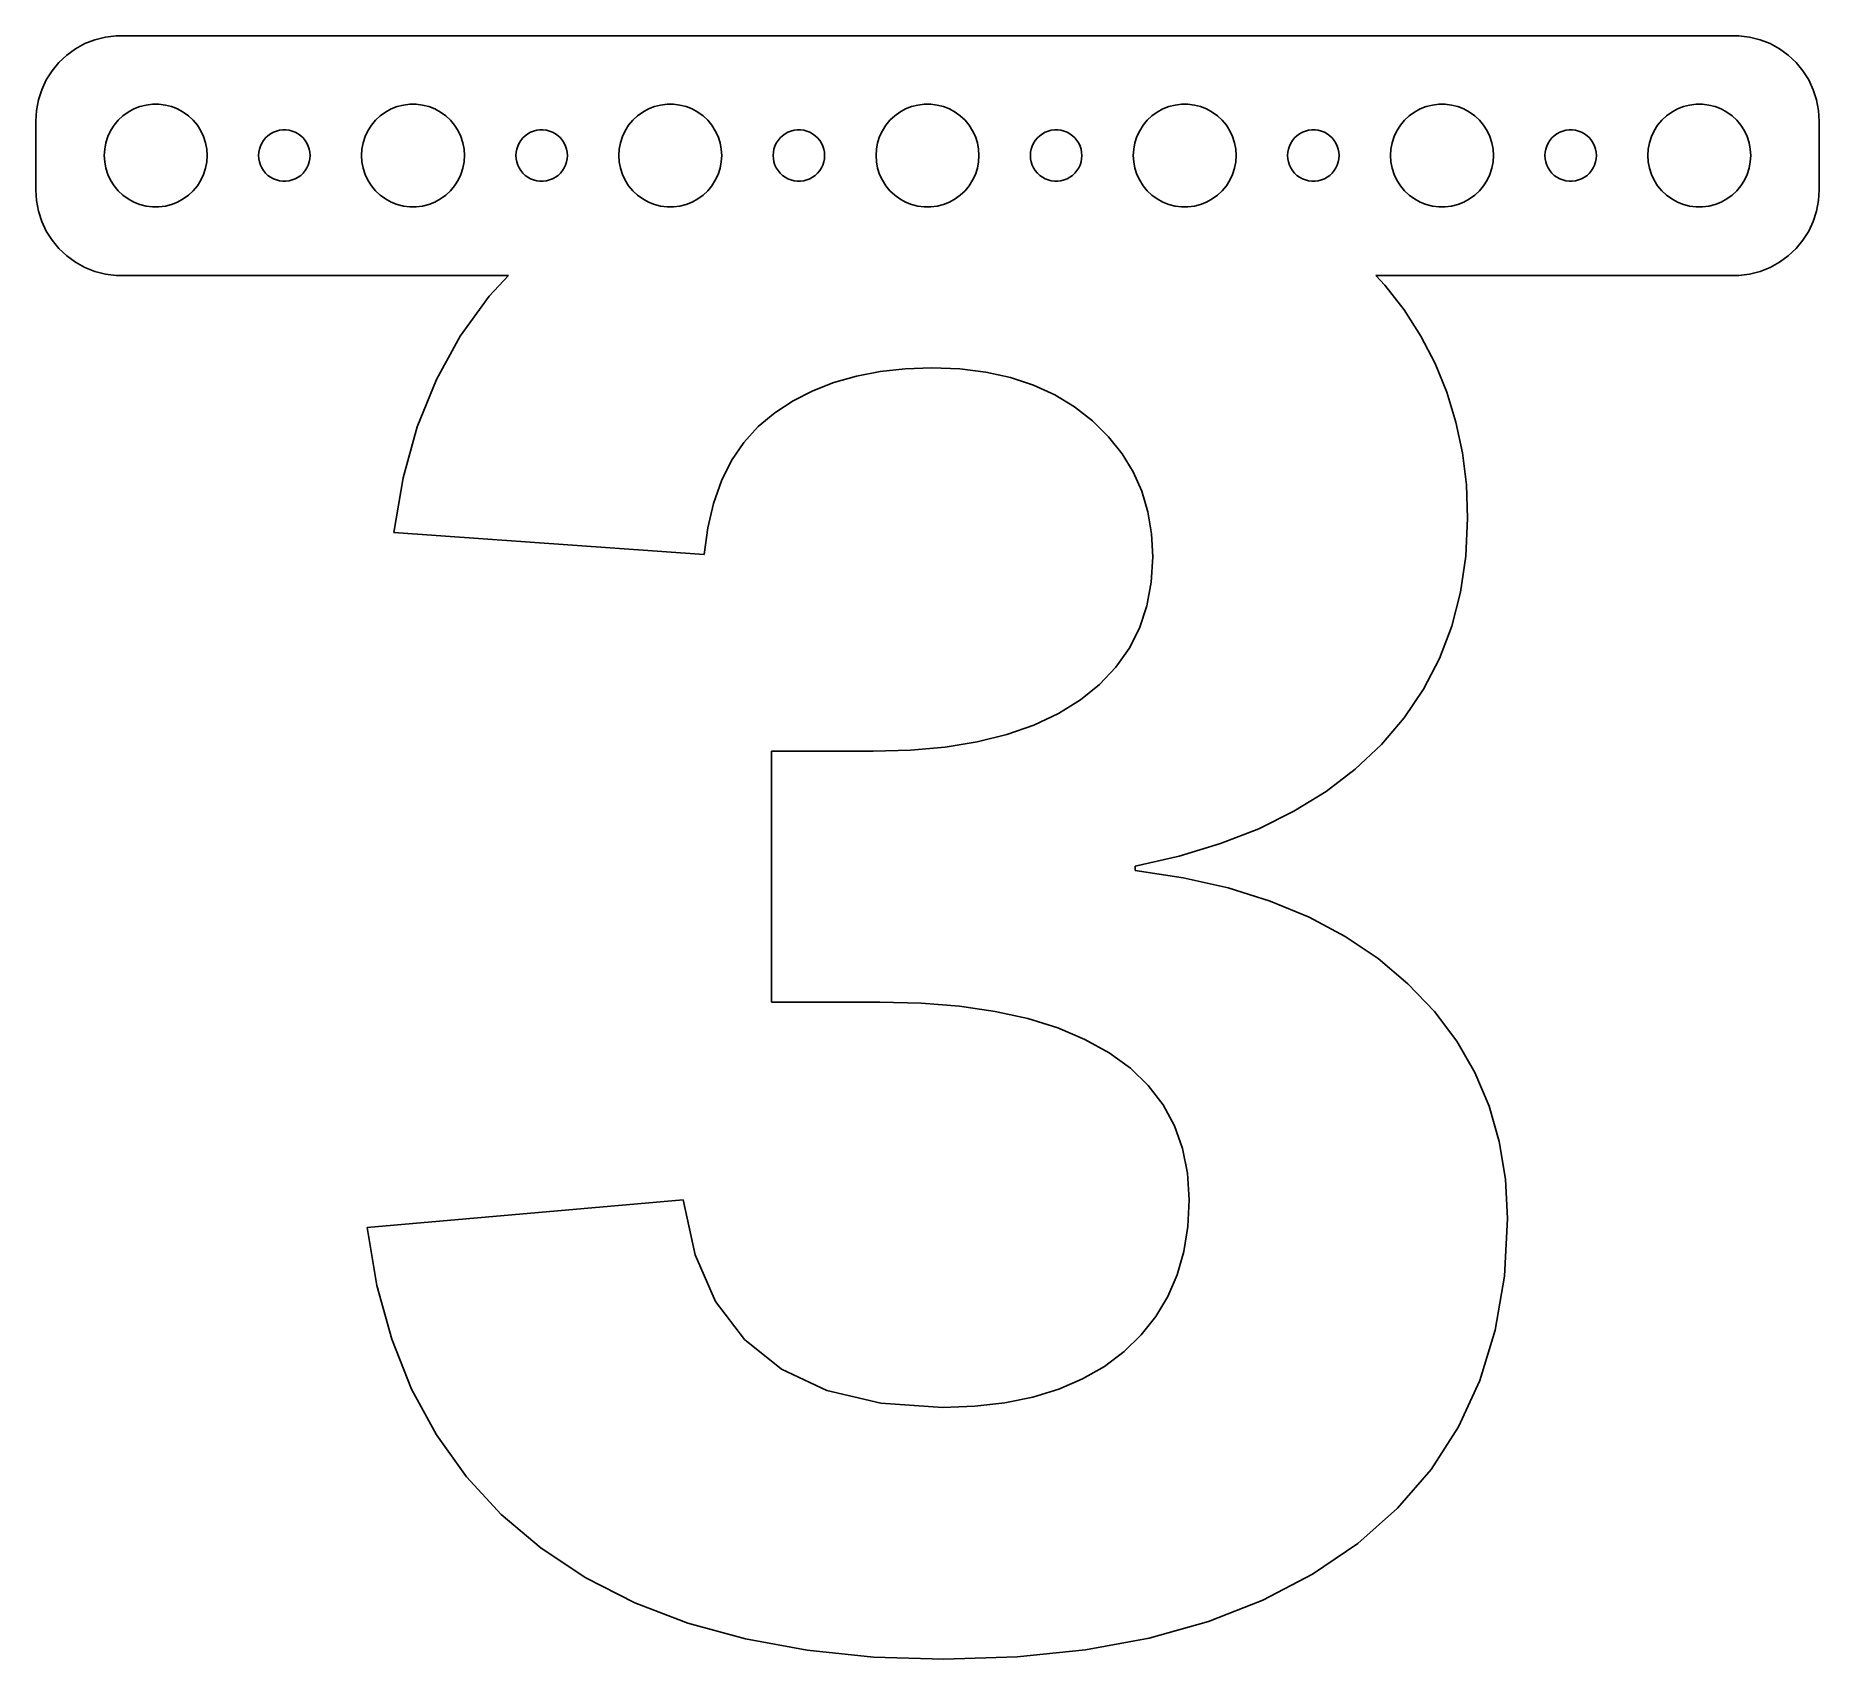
# Model space of a CAD drawing. Header units: metres. Extents: x -52 to 52, y -88 to 7.
import ezdxf

# ---------------------------------------------------------------- set-up
doc = ezdxf.new("R2010")
doc.units = ezdxf.units.M

msp = doc.modelspace()

# ---------------------------------------------------------------- linework, layer by layer
for p, q in [((-49.1289, 6.52412), (-49.6791, 6.22163)), ((-48.5451, 6.75528), (-49.1289, 6.52412)), ((-47.9369, 6.91142), (-48.5451, 6.75528)), ((-47.3139, 6.99013), (-47.9369, 6.91142)), ((47.3139, 6.99013), (-47.3139, 6.99013)), ((47.9369, 6.91142), (47.3139, 6.99013)), ((48.5451, 6.75528), (47.9369, 6.91142)), ((49.1289, 6.52412), (48.5451, 6.75528)), ((49.6791, 6.22163), (49.1289, 6.52412)), ((-50.6448, 5.42273), (-51.0451, 4.93892)), ((-50.1871, 5.85255), (-50.6448, 5.42273)), ((-49.6791, 6.22163), (-50.1871, 5.85255)), ((50.1871, 5.85255), (49.6791, 6.22163)), ((50.6448, 5.42273), (50.1871, 5.85255)), ((51.0451, 4.93892), (50.6448, 5.42273)), ((-51.3815, 4.40877), (-51.6489, 3.84062)), ((-51.0451, 4.93892), (-51.3815, 4.40877)), ((51.3815, 4.40877), (51.0451, 4.93892)), ((51.6489, 3.84062), (51.3815, 4.40877)), ((-51.8429, 3.24344), (-51.9606, 2.62666)), ((-51.6489, 3.84062), (-51.8429, 3.24344)), ((51.8429, 3.24344), (51.6489, 3.84062)), ((51.9606, 2.62666), (51.8429, 3.24344)), ((-51.9606, 2.62666), (-52, 2)), ((-47.1869, 2.05363), (-46.9123, 2.31154)), ((-46.9123, 2.31154), (-46.6075, 2.53297)), ((-46.6075, 2.53297), (-46.2773, 2.71448)), ((-46.2773, 2.71448), (-45.927, 2.85316)), ((-45.927, 2.85316), (-45.5621, 2.94685)), ((-45.5621, 2.94685), (-45.1884, 2.99408)), ((-45.1884, 2.99408), (-44.8116, 2.99408)), ((-44.8116, 2.99408), (-44.4379, 2.94685)), ((-44.4379, 2.94685), (-44.0729, 2.85316)), ((-44.0729, 2.85316), (-43.7227, 2.71448)), ((-43.7227, 2.71448), (-43.3925, 2.53297)), ((-43.3925, 2.53297), (-43.0877, 2.31154)), ((-43.0877, 2.31154), (-42.8131, 2.05363)), ((-32.1869, 2.05363), (-31.9123, 2.31154)), ((-31.9123, 2.31154), (-31.6075, 2.53297)), ((-31.6075, 2.53297), (-31.2773, 2.71448)), ((-31.2773, 2.71448), (-30.927, 2.85316)), ((-30.927, 2.85316), (-30.5621, 2.94685)), ((-30.5621, 2.94685), (-30.1884, 2.99408)), ((-30.1884, 2.99408), (-29.8116, 2.99408)), ((-29.8116, 2.99408), (-29.4379, 2.94685)), ((-29.4379, 2.94685), (-29.0729, 2.85316)), ((-29.0729, 2.85316), (-28.7227, 2.71448)), ((-28.7227, 2.71448), (-28.3925, 2.53297)), ((-28.3925, 2.53297), (-28.0877, 2.31154)), ((-28.0877, 2.31154), (-27.8131, 2.05363)), ((-17.1869, 2.05363), (-16.9123, 2.31154)), ((-16.9123, 2.31154), (-16.6075, 2.53297)), ((-16.6075, 2.53297), (-16.2773, 2.71448)), ((-16.2773, 2.71448), (-15.927, 2.85316)), ((-15.927, 2.85316), (-15.5621, 2.94685)), ((-15.5621, 2.94685), (-15.1884, 2.99408)), ((-15.1884, 2.99408), (-14.8116, 2.99408)), ((-14.8116, 2.99408), (-14.4379, 2.94685)), ((-14.4379, 2.94685), (-14.0729, 2.85316)), ((-14.0729, 2.85316), (-13.7227, 2.71448)), ((-13.7227, 2.71448), (-13.3925, 2.53297)), ((-13.3925, 2.53297), (-13.0877, 2.31154)), ((-13.0877, 2.31154), (-12.8131, 2.05363)), ((-2.1869, 2.05363), (-1.91226, 2.31154)), ((-1.91226, 2.31154), (-1.60747, 2.53297)), ((-1.60747, 2.53297), (-1.27733, 2.71448)), ((-1.27733, 2.71448), (-0.927048, 2.85316)), ((-0.927048, 2.85316), (-0.562134, 2.94685)), ((-0.562134, 2.94685), (-0.18837, 2.99408)), ((-0.18837, 2.99408), (0.18837, 2.99408)), ((0.18837, 2.99408), (0.562134, 2.94685)), ((0.562134, 2.94685), (0.927048, 2.85316)), ((0.927048, 2.85316), (1.27733, 2.71448)), ((1.27733, 2.71448), (1.60747, 2.53297)), ((1.60747, 2.53297), (1.91226, 2.31154)), ((1.91226, 2.31154), (2.1869, 2.05363)), ((12.8131, 2.05363), (13.0877, 2.31154)), ((13.0877, 2.31154), (13.3925, 2.53297)), ((13.3925, 2.53297), (13.7227, 2.71448)), ((13.7227, 2.71448), (14.0729, 2.85316)), ((14.0729, 2.85316), (14.4379, 2.94685)), ((14.4379, 2.94685), (14.8116, 2.99408)), ((14.8116, 2.99408), (15.1884, 2.99408)), ((15.1884, 2.99408), (15.5621, 2.94685)), ((15.5621, 2.94685), (15.927, 2.85316)), ((15.927, 2.85316), (16.2773, 2.71448)), ((16.2773, 2.71448), (16.6075, 2.53297)), ((16.6075, 2.53297), (16.9123, 2.31154)), ((16.9123, 2.31154), (17.1869, 2.05363)), ((27.8131, 2.05363), (28.0877, 2.31154)), ((28.0877, 2.31154), (28.3925, 2.53297)), ((28.3925, 2.53297), (28.7227, 2.71448)), ((28.7227, 2.71448), (29.0729, 2.85316)), ((29.0729, 2.85316), (29.4379, 2.94685)), ((29.4379, 2.94685), (29.8116, 2.99408)), ((29.8116, 2.99408), (30.1884, 2.99408)), ((30.1884, 2.99408), (30.5621, 2.94685)), ((30.5621, 2.94685), (30.927, 2.85316)), ((30.927, 2.85316), (31.2773, 2.71448)), ((31.2773, 2.71448), (31.6075, 2.53297)), ((31.6075, 2.53297), (31.9123, 2.31154)), ((31.9123, 2.31154), (32.1869, 2.05363)), ((42.8131, 2.05363), (43.0877, 2.31154)), ((43.0877, 2.31154), (43.3925, 2.53297)), ((43.3925, 2.53297), (43.7227, 2.71448)), ((43.7227, 2.71448), (44.0729, 2.85316)), ((44.0729, 2.85316), (44.4379, 2.94685)), ((44.4379, 2.94685), (44.8116, 2.99408)), ((44.8116, 2.99408), (45.1884, 2.99408)), ((45.1884, 2.99408), (45.5621, 2.94685)), ((45.5621, 2.94685), (45.927, 2.85316)), ((45.927, 2.85316), (46.2773, 2.71448)), ((46.2773, 2.71448), (46.6075, 2.53297)), ((46.6075, 2.53297), (46.9123, 2.31154)), ((46.9123, 2.31154), (47.1869, 2.05363)), ((52, 2), (51.9606, 2.62666)), ((-52, 2), (-52, -2)), ((-47.9057, 0.746063), (-47.7893, 1.10437)), ((-47.7893, 1.10437), (-47.6289, 1.44525)), ((-47.6289, 1.44525), (-47.427, 1.76335)), ((-47.427, 1.76335), (-47.1869, 2.05363)), ((-42.8131, 2.05363), (-42.5729, 1.76335)), ((-42.5729, 1.76335), (-42.3711, 1.44525)), ((-42.3711, 1.44525), (-42.2107, 1.10437)), ((-42.2107, 1.10437), (-42.0942, 0.746063)), ((-38.5934, 1.02681), (-38.4561, 1.15576)), ((-38.4561, 1.15576), (-38.3037, 1.26648)), ((-38.3037, 1.26648), (-38.1387, 1.35724)), ((-38.1387, 1.35724), (-37.9635, 1.42657)), ((-37.9635, 1.42657), (-37.7811, 1.47342)), ((-37.7811, 1.47342), (-37.5942, 1.49704)), ((-37.5942, 1.49704), (-37.4058, 1.49704)), ((-37.4058, 1.49704), (-37.2189, 1.47342)), ((-37.2189, 1.47342), (-37.0365, 1.42657)), ((-37.0365, 1.42657), (-36.8613, 1.35724)), ((-36.8613, 1.35724), (-36.6963, 1.26648)), ((-36.6963, 1.26648), (-36.5439, 1.15576)), ((-36.5439, 1.15576), (-36.4065, 1.02681)), ((-32.9057, 0.746063), (-32.7893, 1.10437)), ((-32.7893, 1.10437), (-32.6289, 1.44525)), ((-32.6289, 1.44525), (-32.427, 1.76335)), ((-32.427, 1.76335), (-32.1869, 2.05363)), ((-27.8131, 2.05363), (-27.5729, 1.76335)), ((-27.5729, 1.76335), (-27.3711, 1.44525)), ((-27.3711, 1.44525), (-27.2107, 1.10437)), ((-27.2107, 1.10437), (-27.0942, 0.746063)), ((-23.5934, 1.02681), (-23.4561, 1.15576)), ((-23.4561, 1.15576), (-23.3037, 1.26648)), ((-23.3037, 1.26648), (-23.1387, 1.35724)), ((-23.1387, 1.35724), (-22.9635, 1.42657)), ((-22.9635, 1.42657), (-22.7811, 1.47342)), ((-22.7811, 1.47342), (-22.5942, 1.49704)), ((-22.5942, 1.49704), (-22.4058, 1.49704)), ((-22.4058, 1.49704), (-22.2189, 1.47342)), ((-22.2189, 1.47342), (-22.0365, 1.42657)), ((-22.0365, 1.42657), (-21.8613, 1.35724)), ((-21.8613, 1.35724), (-21.6963, 1.26648)), ((-21.6963, 1.26648), (-21.5439, 1.15576)), ((-21.5439, 1.15576), (-21.4065, 1.02681)), ((-17.9057, 0.746063), (-17.7893, 1.10437)), ((-17.7893, 1.10437), (-17.6289, 1.44525)), ((-17.6289, 1.44525), (-17.427, 1.76335)), ((-17.427, 1.76335), (-17.1869, 2.05363)), ((-12.8131, 2.05363), (-12.5729, 1.76335)), ((-12.5729, 1.76335), (-12.3711, 1.44525)), ((-12.3711, 1.44525), (-12.2107, 1.10437)), ((-12.2107, 1.10437), (-12.0942, 0.746063)), ((-8.59344, 1.02681), (-8.45613, 1.15576)), ((-8.45613, 1.15576), (-8.30373, 1.26648)), ((-8.30373, 1.26648), (-8.13866, 1.35724)), ((-8.13866, 1.35724), (-7.96352, 1.42657)), ((-7.96352, 1.42657), (-7.78107, 1.47342)), ((-7.78107, 1.47342), (-7.59418, 1.49704)), ((-7.59418, 1.49704), (-7.40581, 1.49704)), ((-7.40581, 1.49704), (-7.21892, 1.47342)), ((-7.21892, 1.47342), (-7.03647, 1.42657)), ((-7.03647, 1.42657), (-6.86133, 1.35724)), ((-6.86133, 1.35724), (-6.69626, 1.26648)), ((-6.69626, 1.26648), (-6.54385, 1.15576)), ((-6.54385, 1.15576), (-6.40654, 1.02681)), ((-2.90575, 0.746063), (-2.78932, 1.10437)), ((-2.78932, 1.10437), (-2.62891, 1.44525)), ((-2.62891, 1.44525), (-2.42705, 1.76335)), ((-2.42705, 1.76335), (-2.1869, 2.05363)), ((2.1869, 2.05363), (2.42705, 1.76335)), ((2.42705, 1.76335), (2.62891, 1.44525)), ((2.62891, 1.44525), (2.78932, 1.10437)), ((2.78932, 1.10437), (2.90575, 0.746063)), ((6.40654, 1.02681), (6.54385, 1.15576)), ((6.54385, 1.15576), (6.69626, 1.26648)), ((6.69626, 1.26648), (6.86133, 1.35724)), ((6.86133, 1.35724), (7.03647, 1.42657)), ((7.03647, 1.42657), (7.21892, 1.47342)), ((7.21892, 1.47342), (7.40581, 1.49704)), ((7.40581, 1.49704), (7.59418, 1.49704)), ((7.59418, 1.49704), (7.78107, 1.47342)), ((7.78107, 1.47342), (7.96352, 1.42657)), ((7.96352, 1.42657), (8.13866, 1.35724)), ((8.13866, 1.35724), (8.30373, 1.26648)), ((8.30373, 1.26648), (8.45613, 1.15576)), ((8.45613, 1.15576), (8.59344, 1.02681)), ((12.0942, 0.746063), (12.2107, 1.10437)), ((12.2107, 1.10437), (12.3711, 1.44525)), ((12.3711, 1.44525), (12.5729, 1.76335)), ((12.5729, 1.76335), (12.8131, 2.05363)), ((17.1869, 2.05363), (17.427, 1.76335)), ((17.427, 1.76335), (17.6289, 1.44525)), ((17.6289, 1.44525), (17.7893, 1.10437)), ((17.7893, 1.10437), (17.9057, 0.746063)), ((21.4065, 1.02681), (21.5439, 1.15576)), ((21.5439, 1.15576), (21.6963, 1.26648)), ((21.6963, 1.26648), (21.8613, 1.35724)), ((21.8613, 1.35724), (22.0365, 1.42657)), ((22.0365, 1.42657), (22.2189, 1.47342)), ((22.2189, 1.47342), (22.4058, 1.49704)), ((22.4058, 1.49704), (22.5942, 1.49704)), ((22.5942, 1.49704), (22.7811, 1.47342)), ((22.7811, 1.47342), (22.9635, 1.42657)), ((22.9635, 1.42657), (23.1387, 1.35724)), ((23.1387, 1.35724), (23.3037, 1.26648)), ((23.3037, 1.26648), (23.4561, 1.15576)), ((23.4561, 1.15576), (23.5934, 1.02681)), ((27.0942, 0.746063), (27.2107, 1.10437)), ((27.2107, 1.10437), (27.3711, 1.44525)), ((27.3711, 1.44525), (27.5729, 1.76335)), ((27.5729, 1.76335), (27.8131, 2.05363)), ((32.1869, 2.05363), (32.427, 1.76335)), ((32.427, 1.76335), (32.6289, 1.44525)), ((32.6289, 1.44525), (32.7893, 1.10437)), ((32.7893, 1.10437), (32.9057, 0.746063)), ((36.4065, 1.02681), (36.5439, 1.15576)), ((36.5439, 1.15576), (36.6963, 1.26648)), ((36.6963, 1.26648), (36.8613, 1.35724)), ((36.8613, 1.35724), (37.0365, 1.42657)), ((37.0365, 1.42657), (37.2189, 1.47342)), ((37.2189, 1.47342), (37.4058, 1.49704)), ((37.4058, 1.49704), (37.5942, 1.49704)), ((37.5942, 1.49704), (37.7811, 1.47342)), ((37.7811, 1.47342), (37.9635, 1.42657)), ((37.9635, 1.42657), (38.1387, 1.35724)), ((38.1387, 1.35724), (38.3037, 1.26648)), ((38.3037, 1.26648), (38.4561, 1.15576)), ((38.4561, 1.15576), (38.5934, 1.02681)), ((42.0942, 0.746063), (42.2107, 1.10437)), ((42.2107, 1.10437), (42.3711, 1.44525)), ((42.3711, 1.44525), (42.5729, 1.76335)), ((42.5729, 1.76335), (42.8131, 2.05363)), ((47.1869, 2.05363), (47.427, 1.76335)), ((47.427, 1.76335), (47.6289, 1.44525)), ((47.6289, 1.44525), (47.7893, 1.10437)), ((47.7893, 1.10437), (47.9057, 0.746063)), ((52, -2), (52, 2)), ((-48, 0), (-47.9763, 0.375992)), ((-47.9763, -0.375992), (-48, 0)), ((-47.9763, 0.375992), (-47.9057, 0.746063)), ((-42.0942, 0.746063), (-42.0237, 0.375992)), ((-42.0237, 0.375992), (-42, 0)), ((-42, 0), (-42.0237, -0.375992)), ((-39, 0), (-38.9882, 0.187988)), ((-38.9882, -0.187988), (-39, 0)), ((-38.9882, 0.187988), (-38.9529, 0.373032)), ((-38.9529, 0.373032), (-38.8947, 0.552185)), ((-38.8947, 0.552185), (-38.8145, 0.722626)), ((-38.8145, 0.722626), (-38.7135, 0.881668)), ((-38.7135, 0.881668), (-38.5934, 1.02681)), ((-36.4065, 1.02681), (-36.2865, 0.881668)), ((-36.2865, 0.881668), (-36.1855, 0.722626)), ((-36.1855, 0.722626), (-36.1053, 0.552185)), ((-36.1053, 0.552185), (-36.0471, 0.373032)), ((-36.0471, 0.373032), (-36.0118, 0.187988)), ((-36.0118, 0.187988), (-36, 0)), ((-36, 0), (-36.0118, -0.187988)), ((-33, 0), (-32.9763, 0.375992)), ((-32.9763, -0.375992), (-33, 0)), ((-32.9763, 0.375992), (-32.9057, 0.746063)), ((-27.0942, 0.746063), (-27.0237, 0.375992)), ((-27.0237, 0.375992), (-27, 0)), ((-27, 0), (-27.0237, -0.375992)), ((-24, 0), (-23.9882, 0.187988)), ((-23.9882, -0.187988), (-24, 0)), ((-23.9882, 0.187988), (-23.9529, 0.373032)), ((-23.9529, 0.373032), (-23.8947, 0.552185)), ((-23.8947, 0.552185), (-23.8145, 0.722626)), ((-23.8145, 0.722626), (-23.7135, 0.881668)), ((-23.7135, 0.881668), (-23.5934, 1.02681)), ((-21.4065, 1.02681), (-21.2865, 0.881668)), ((-21.2865, 0.881668), (-21.1855, 0.722626)), ((-21.1855, 0.722626), (-21.1053, 0.552185)), ((-21.1053, 0.552185), (-21.0471, 0.373032)), ((-21.0471, 0.373032), (-21.0118, 0.187988)), ((-21.0118, 0.187988), (-21, 0)), ((-21, 0), (-21.0118, -0.187988)), ((-18, 0), (-17.9763, 0.375992)), ((-17.9763, -0.375992), (-18, 0)), ((-17.9763, 0.375992), (-17.9057, 0.746063)), ((-12.0942, 0.746063), (-12.0237, 0.375992)), ((-12.0237, 0.375992), (-12, 0)), ((-12, 0), (-12.0237, -0.375992)), ((-9, 0), (-8.98816, 0.187988)), ((-8.98816, -0.187988), (-9, 0)), ((-8.98816, 0.187988), (-8.95287, 0.373032)), ((-8.95287, 0.373032), (-8.89465, 0.552185)), ((-8.89465, 0.552185), (-8.81445, 0.722626)), ((-8.81445, 0.722626), (-8.71352, 0.881668)), ((-8.71352, 0.881668), (-8.59344, 1.02681)), ((-6.40654, 1.02681), (-6.28647, 0.881668)), ((-6.28647, 0.881668), (-6.18553, 0.722626)), ((-6.18553, 0.722626), (-6.10533, 0.552185)), ((-6.10533, 0.552185), (-6.04712, 0.373032)), ((-6.04712, 0.373032), (-6.01183, 0.187988)), ((-6.01183, 0.187988), (-6, 0)), ((-6, 0), (-6.01183, -0.187988)), ((-3, 0), (-2.97633, 0.375992)), ((-2.97633, -0.375992), (-3, 0)), ((-2.97633, 0.375992), (-2.90575, 0.746063)), ((2.90575, 0.746063), (2.97633, 0.375992)), ((2.97633, 0.375992), (3, 0)), ((3, 0), (2.97633, -0.375992)), ((6, 0), (6.01183, 0.187988)), ((6.01183, -0.187988), (6, 0)), ((6.01183, 0.187988), (6.04712, 0.373032)), ((6.04712, 0.373032), (6.10533, 0.552185)), ((6.10533, 0.552185), (6.18553, 0.722626)), ((6.18553, 0.722626), (6.28647, 0.881668)), ((6.28647, 0.881668), (6.40654, 1.02681)), ((8.59344, 1.02681), (8.71352, 0.881668)), ((8.71352, 0.881668), (8.81445, 0.722626)), ((8.81445, 0.722626), (8.89465, 0.552185)), ((8.89465, 0.552185), (8.95287, 0.373032)), ((8.95287, 0.373032), (8.98816, 0.187988)), ((8.98816, 0.187988), (9, 0)), ((9, 0), (8.98816, -0.187988)), ((12, 0), (12.0237, 0.375992)), ((12.0237, -0.375992), (12, 0)), ((12.0237, 0.375992), (12.0942, 0.746063)), ((17.9057, 0.746063), (17.9763, 0.375992)), ((17.9763, 0.375992), (18, 0)), ((18, 0), (17.9763, -0.375992)), ((21, 0), (21.0118, 0.187988)), ((21.0118, -0.187988), (21, 0)), ((21.0118, 0.187988), (21.0471, 0.373032)), ((21.0471, 0.373032), (21.1053, 0.552185)), ((21.1053, 0.552185), (21.1855, 0.722626)), ((21.1855, 0.722626), (21.2865, 0.881668)), ((21.2865, 0.881668), (21.4065, 1.02681)), ((23.5934, 1.02681), (23.7135, 0.881668)), ((23.7135, 0.881668), (23.8145, 0.722626)), ((23.8145, 0.722626), (23.8947, 0.552185)), ((23.8947, 0.552185), (23.9529, 0.373032)), ((23.9529, 0.373032), (23.9882, 0.187988)), ((23.9882, 0.187988), (24, 0)), ((24, 0), (23.9882, -0.187988)), ((27, 0), (27.0237, 0.375992)), ((27.0237, -0.375992), (27, 0)), ((27.0237, 0.375992), (27.0942, 0.746063)), ((32.9057, 0.746063), (32.9763, 0.375992)), ((32.9763, 0.375992), (33, 0)), ((33, 0), (32.9763, -0.375992)), ((36, 0), (36.0118, 0.187988)), ((36.0118, -0.187988), (36, 0)), ((36.0118, 0.187988), (36.0471, 0.373032)), ((36.0471, 0.373032), (36.1053, 0.552185)), ((36.1053, 0.552185), (36.1855, 0.722626)), ((36.1855, 0.722626), (36.2865, 0.881668)), ((36.2865, 0.881668), (36.4065, 1.02681)), ((38.5934, 1.02681), (38.7135, 0.881668)), ((38.7135, 0.881668), (38.8145, 0.722626)), ((38.8145, 0.722626), (38.8947, 0.552185)), ((38.8947, 0.552185), (38.9529, 0.373032)), ((38.9529, 0.373032), (38.9882, 0.187988)), ((38.9882, 0.187988), (39, 0)), ((39, 0), (38.9882, -0.187988)), ((42, 0), (42.0237, 0.375992)), ((42.0237, -0.375992), (42, 0)), ((42.0237, 0.375992), (42.0942, 0.746063)), ((47.9057, 0.746063), (47.9763, 0.375992)), ((47.9763, 0.375992), (48, 0)), ((48, 0), (47.9763, -0.375992)), ((-47.9057, -0.746063), (-47.9763, -0.375992)), ((-47.7893, -1.10437), (-47.9057, -0.746063)), ((-42.0942, -0.746063), (-42.2107, -1.10437)), ((-42.0237, -0.375992), (-42.0942, -0.746063)), ((-38.9529, -0.373032), (-38.9882, -0.187988)), ((-38.8947, -0.552185), (-38.9529, -0.373032)), ((-38.8145, -0.722626), (-38.8947, -0.552185)), ((-38.7135, -0.881668), (-38.8145, -0.722626)), ((-38.5934, -1.02681), (-38.7135, -0.881668)), ((-38.4561, -1.15576), (-38.5934, -1.02681)), ((-36.4065, -1.02681), (-36.5439, -1.15576)), ((-36.2865, -0.881668), (-36.4065, -1.02681)), ((-36.1855, -0.722626), (-36.2865, -0.881668)), ((-36.1053, -0.552185), (-36.1855, -0.722626)), ((-36.0471, -0.373032), (-36.1053, -0.552185)), ((-36.0118, -0.187988), (-36.0471, -0.373032)), ((-32.9057, -0.746063), (-32.9763, -0.375992)), ((-32.7893, -1.10437), (-32.9057, -0.746063)), ((-27.0942, -0.746063), (-27.2107, -1.10437)), ((-27.0237, -0.375992), (-27.0942, -0.746063)), ((-23.9529, -0.373032), (-23.9882, -0.187988)), ((-23.8947, -0.552185), (-23.9529, -0.373032)), ((-23.8145, -0.722626), (-23.8947, -0.552185)), ((-23.7135, -0.881668), (-23.8145, -0.722626)), ((-23.5934, -1.02681), (-23.7135, -0.881668)), ((-23.4561, -1.15576), (-23.5934, -1.02681)), ((-21.4065, -1.02681), (-21.5439, -1.15576)), ((-21.2865, -0.881668), (-21.4065, -1.02681)), ((-21.1855, -0.722626), (-21.2865, -0.881668)), ((-21.1053, -0.552185), (-21.1855, -0.722626)), ((-21.0471, -0.373032), (-21.1053, -0.552185)), ((-21.0118, -0.187988), (-21.0471, -0.373032)), ((-17.9057, -0.746063), (-17.9763, -0.375992)), ((-17.7893, -1.10437), (-17.9057, -0.746063)), ((-12.0942, -0.746063), (-12.2107, -1.10437)), ((-12.0237, -0.375992), (-12.0942, -0.746063)), ((-8.95287, -0.373032), (-8.98816, -0.187988)), ((-8.89465, -0.552185), (-8.95287, -0.373032)), ((-8.81445, -0.722626), (-8.89465, -0.552185)), ((-8.71352, -0.881668), (-8.81445, -0.722626)), ((-8.59344, -1.02681), (-8.71352, -0.881668)), ((-8.45613, -1.15576), (-8.59344, -1.02681)), ((-6.40654, -1.02681), (-6.54385, -1.15576)), ((-6.28647, -0.881668), (-6.40654, -1.02681)), ((-6.18553, -0.722626), (-6.28647, -0.881668)), ((-6.10533, -0.552185), (-6.18553, -0.722626)), ((-6.04712, -0.373032), (-6.10533, -0.552185)), ((-6.01183, -0.187988), (-6.04712, -0.373032)), ((-2.90575, -0.746063), (-2.97633, -0.375992)), ((-2.78932, -1.10437), (-2.90575, -0.746063)), ((2.90575, -0.746063), (2.78932, -1.10437)), ((2.97633, -0.375992), (2.90575, -0.746063)), ((6.04712, -0.373032), (6.01183, -0.187988)), ((6.10533, -0.552185), (6.04712, -0.373032)), ((6.18553, -0.722626), (6.10533, -0.552185)), ((6.28647, -0.881668), (6.18553, -0.722626)), ((6.40654, -1.02681), (6.28647, -0.881668)), ((6.54385, -1.15576), (6.40654, -1.02681)), ((8.59344, -1.02681), (8.45613, -1.15576)), ((8.71352, -0.881668), (8.59344, -1.02681)), ((8.81445, -0.722626), (8.71352, -0.881668)), ((8.89465, -0.552185), (8.81445, -0.722626)), ((8.95287, -0.373032), (8.89465, -0.552185)), ((8.98816, -0.187988), (8.95287, -0.373032)), ((12.0942, -0.746063), (12.0237, -0.375992)), ((12.2107, -1.10437), (12.0942, -0.746063)), ((17.9057, -0.746063), (17.7893, -1.10437)), ((17.9763, -0.375992), (17.9057, -0.746063)), ((21.0471, -0.373032), (21.0118, -0.187988)), ((21.1053, -0.552185), (21.0471, -0.373032)), ((21.1855, -0.722626), (21.1053, -0.552185)), ((21.2865, -0.881668), (21.1855, -0.722626)), ((21.4065, -1.02681), (21.2865, -0.881668)), ((21.5439, -1.15576), (21.4065, -1.02681)), ((23.5934, -1.02681), (23.4561, -1.15576)), ((23.7135, -0.881668), (23.5934, -1.02681)), ((23.8145, -0.722626), (23.7135, -0.881668)), ((23.8947, -0.552185), (23.8145, -0.722626)), ((23.9529, -0.373032), (23.8947, -0.552185)), ((23.9882, -0.187988), (23.9529, -0.373032)), ((27.0942, -0.746063), (27.0237, -0.375992)), ((27.2107, -1.10437), (27.0942, -0.746063)), ((32.9057, -0.746063), (32.7893, -1.10437)), ((32.9763, -0.375992), (32.9057, -0.746063)), ((36.0471, -0.373032), (36.0118, -0.187988)), ((36.1053, -0.552185), (36.0471, -0.373032)), ((36.1855, -0.722626), (36.1053, -0.552185)), ((36.2865, -0.881668), (36.1855, -0.722626)), ((36.4065, -1.02681), (36.2865, -0.881668)), ((36.5439, -1.15576), (36.4065, -1.02681)), ((38.5934, -1.02681), (38.4561, -1.15576)), ((38.7135, -0.881668), (38.5934, -1.02681)), ((38.8145, -0.722626), (38.7135, -0.881668)), ((38.8947, -0.552185), (38.8145, -0.722626)), ((38.9529, -0.373032), (38.8947, -0.552185)), ((38.9882, -0.187988), (38.9529, -0.373032)), ((42.0942, -0.746063), (42.0237, -0.375992)), ((42.2107, -1.10437), (42.0942, -0.746063)), ((47.9057, -0.746063), (47.7893, -1.10437)), ((47.9763, -0.375992), (47.9057, -0.746063)), ((-52, -2), (-51.9606, -2.62666)), ((-47.6289, -1.44525), (-47.7893, -1.10437)), ((-47.427, -1.76335), (-47.6289, -1.44525)), ((-47.1869, -2.05363), (-47.427, -1.76335)), ((-46.9123, -2.31154), (-47.1869, -2.05363)), ((-42.8131, -2.05363), (-43.0877, -2.31154)), ((-42.5729, -1.76335), (-42.8131, -2.05363)), ((-42.3711, -1.44525), (-42.5729, -1.76335)), ((-42.2107, -1.10437), (-42.3711, -1.44525)), ((-38.3037, -1.26648), (-38.4561, -1.15576)), ((-38.1387, -1.35724), (-38.3037, -1.26648)), ((-37.9635, -1.42657), (-38.1387, -1.35724)), ((-37.7811, -1.47342), (-37.9635, -1.42657)), ((-37.5942, -1.49704), (-37.7811, -1.47342)), ((-37.4058, -1.49704), (-37.5942, -1.49704)), ((-37.2189, -1.47342), (-37.4058, -1.49704)), ((-37.0365, -1.42657), (-37.2189, -1.47342)), ((-36.8613, -1.35724), (-37.0365, -1.42657)), ((-36.6963, -1.26648), (-36.8613, -1.35724)), ((-36.5439, -1.15576), (-36.6963, -1.26648)), ((-32.6289, -1.44525), (-32.7893, -1.10437)), ((-32.427, -1.76335), (-32.6289, -1.44525)), ((-32.1869, -2.05363), (-32.427, -1.76335)), ((-31.9123, -2.31154), (-32.1869, -2.05363)), ((-27.8131, -2.05363), (-28.0877, -2.31154)), ((-27.5729, -1.76335), (-27.8131, -2.05363)), ((-27.3711, -1.44525), (-27.5729, -1.76335)), ((-27.2107, -1.10437), (-27.3711, -1.44525)), ((-23.3037, -1.26648), (-23.4561, -1.15576)), ((-23.1387, -1.35724), (-23.3037, -1.26648)), ((-22.9635, -1.42657), (-23.1387, -1.35724)), ((-22.7811, -1.47342), (-22.9635, -1.42657)), ((-22.5942, -1.49704), (-22.7811, -1.47342)), ((-22.4058, -1.49704), (-22.5942, -1.49704)), ((-22.2189, -1.47342), (-22.4058, -1.49704)), ((-22.0365, -1.42657), (-22.2189, -1.47342)), ((-21.8613, -1.35724), (-22.0365, -1.42657)), ((-21.6963, -1.26648), (-21.8613, -1.35724)), ((-21.5439, -1.15576), (-21.6963, -1.26648)), ((-17.6289, -1.44525), (-17.7893, -1.10437)), ((-17.427, -1.76335), (-17.6289, -1.44525)), ((-17.1869, -2.05363), (-17.427, -1.76335)), ((-16.9123, -2.31154), (-17.1869, -2.05363)), ((-12.8131, -2.05363), (-13.0877, -2.31154)), ((-12.5729, -1.76335), (-12.8131, -2.05363)), ((-12.3711, -1.44525), (-12.5729, -1.76335)), ((-12.2107, -1.10437), (-12.3711, -1.44525)), ((-8.30373, -1.26648), (-8.45613, -1.15576)), ((-8.13866, -1.35724), (-8.30373, -1.26648)), ((-7.96352, -1.42657), (-8.13866, -1.35724)), ((-7.78107, -1.47342), (-7.96352, -1.42657)), ((-7.59418, -1.49704), (-7.78107, -1.47342)), ((-7.40581, -1.49704), (-7.59418, -1.49704)), ((-7.21892, -1.47342), (-7.40581, -1.49704)), ((-7.03647, -1.42657), (-7.21892, -1.47342)), ((-6.86133, -1.35724), (-7.03647, -1.42657)), ((-6.69626, -1.26648), (-6.86133, -1.35724)), ((-6.54385, -1.15576), (-6.69626, -1.26648)), ((-2.62891, -1.44525), (-2.78932, -1.10437)), ((-2.42705, -1.76335), (-2.62891, -1.44525)), ((-2.1869, -2.05363), (-2.42705, -1.76335)), ((-1.91226, -2.31154), (-2.1869, -2.05363)), ((2.1869, -2.05363), (1.91226, -2.31154)), ((2.42705, -1.76335), (2.1869, -2.05363)), ((2.62891, -1.44525), (2.42705, -1.76335)), ((2.78932, -1.10437), (2.62891, -1.44525)), ((6.69626, -1.26648), (6.54385, -1.15576)), ((6.86133, -1.35724), (6.69626, -1.26648)), ((7.03647, -1.42657), (6.86133, -1.35724)), ((7.21892, -1.47342), (7.03647, -1.42657)), ((7.40581, -1.49704), (7.21892, -1.47342)), ((7.59418, -1.49704), (7.40581, -1.49704)), ((7.78107, -1.47342), (7.59418, -1.49704)), ((7.96352, -1.42657), (7.78107, -1.47342)), ((8.13866, -1.35724), (7.96352, -1.42657)), ((8.30373, -1.26648), (8.13866, -1.35724)), ((8.45613, -1.15576), (8.30373, -1.26648)), ((12.3711, -1.44525), (12.2107, -1.10437)), ((12.5729, -1.76335), (12.3711, -1.44525)), ((12.8131, -2.05363), (12.5729, -1.76335)), ((13.0877, -2.31154), (12.8131, -2.05363)), ((17.1869, -2.05363), (16.9123, -2.31154)), ((17.427, -1.76335), (17.1869, -2.05363)), ((17.6289, -1.44525), (17.427, -1.76335)), ((17.7893, -1.10437), (17.6289, -1.44525)), ((21.6963, -1.26648), (21.5439, -1.15576)), ((21.8613, -1.35724), (21.6963, -1.26648)), ((22.0365, -1.42657), (21.8613, -1.35724)), ((22.2189, -1.47342), (22.0365, -1.42657)), ((22.4058, -1.49704), (22.2189, -1.47342)), ((22.5942, -1.49704), (22.4058, -1.49704)), ((22.7811, -1.47342), (22.5942, -1.49704)), ((22.9635, -1.42657), (22.7811, -1.47342)), ((23.1387, -1.35724), (22.9635, -1.42657)), ((23.3037, -1.26648), (23.1387, -1.35724)), ((23.4561, -1.15576), (23.3037, -1.26648)), ((27.3711, -1.44525), (27.2107, -1.10437)), ((27.5729, -1.76335), (27.3711, -1.44525)), ((27.8131, -2.05363), (27.5729, -1.76335)), ((28.0877, -2.31154), (27.8131, -2.05363)), ((32.1869, -2.05363), (31.9123, -2.31154)), ((32.427, -1.76335), (32.1869, -2.05363)), ((32.6289, -1.44525), (32.427, -1.76335)), ((32.7893, -1.10437), (32.6289, -1.44525)), ((36.6963, -1.26648), (36.5439, -1.15576)), ((36.8613, -1.35724), (36.6963, -1.26648)), ((37.0365, -1.42657), (36.8613, -1.35724)), ((37.2189, -1.47342), (37.0365, -1.42657)), ((37.4058, -1.49704), (37.2189, -1.47342)), ((37.5942, -1.49704), (37.4058, -1.49704)), ((37.7811, -1.47342), (37.5942, -1.49704)), ((37.9635, -1.42657), (37.7811, -1.47342)), ((38.1387, -1.35724), (37.9635, -1.42657)), ((38.3037, -1.26648), (38.1387, -1.35724)), ((38.4561, -1.15576), (38.3037, -1.26648)), ((42.3711, -1.44525), (42.2107, -1.10437)), ((42.5729, -1.76335), (42.3711, -1.44525)), ((42.8131, -2.05363), (42.5729, -1.76335)), ((43.0877, -2.31154), (42.8131, -2.05363)), ((47.1869, -2.05363), (46.9123, -2.31154)), ((47.427, -1.76335), (47.1869, -2.05363)), ((47.6289, -1.44525), (47.427, -1.76335)), ((47.7893, -1.10437), (47.6289, -1.44525)), ((51.9606, -2.62666), (52, -2)), ((-51.9606, -2.62666), (-51.8429, -3.24344)), ((-46.6075, -2.53297), (-46.9123, -2.31154)), ((-46.2773, -2.71448), (-46.6075, -2.53297)), ((-45.927, -2.85316), (-46.2773, -2.71448)), ((-45.5621, -2.94685), (-45.927, -2.85316)), ((-45.1884, -2.99408), (-45.5621, -2.94685)), ((-44.8116, -2.99408), (-45.1884, -2.99408)), ((-44.4379, -2.94685), (-44.8116, -2.99408)), ((-44.0729, -2.85316), (-44.4379, -2.94685)), ((-43.7227, -2.71448), (-44.0729, -2.85316)), ((-43.3925, -2.53297), (-43.7227, -2.71448)), ((-43.0877, -2.31154), (-43.3925, -2.53297)), ((-31.6075, -2.53297), (-31.9123, -2.31154)), ((-31.2773, -2.71448), (-31.6075, -2.53297)), ((-30.927, -2.85316), (-31.2773, -2.71448)), ((-30.5621, -2.94685), (-30.927, -2.85316)), ((-30.1884, -2.99408), (-30.5621, -2.94685)), ((-29.8116, -2.99408), (-30.1884, -2.99408)), ((-29.4379, -2.94685), (-29.8116, -2.99408)), ((-29.0729, -2.85316), (-29.4379, -2.94685)), ((-28.7227, -2.71448), (-29.0729, -2.85316)), ((-28.3925, -2.53297), (-28.7227, -2.71448)), ((-28.0877, -2.31154), (-28.3925, -2.53297)), ((-16.6075, -2.53297), (-16.9123, -2.31154)), ((-16.2773, -2.71448), (-16.6075, -2.53297)), ((-15.927, -2.85316), (-16.2773, -2.71448)), ((-15.5621, -2.94685), (-15.927, -2.85316)), ((-15.1884, -2.99408), (-15.5621, -2.94685)), ((-14.8116, -2.99408), (-15.1884, -2.99408)), ((-14.4379, -2.94685), (-14.8116, -2.99408)), ((-14.0729, -2.85316), (-14.4379, -2.94685)), ((-13.7227, -2.71448), (-14.0729, -2.85316)), ((-13.3925, -2.53297), (-13.7227, -2.71448)), ((-13.0877, -2.31154), (-13.3925, -2.53297)), ((-1.60747, -2.53297), (-1.91226, -2.31154)), ((-1.27733, -2.71448), (-1.60747, -2.53297)), ((-0.927048, -2.85316), (-1.27733, -2.71448)), ((-0.562134, -2.94685), (-0.927048, -2.85316)), ((-0.18837, -2.99408), (-0.562134, -2.94685)), ((0.18837, -2.99408), (-0.18837, -2.99408)), ((0.562134, -2.94685), (0.18837, -2.99408)), ((0.927048, -2.85316), (0.562134, -2.94685)), ((1.27733, -2.71448), (0.927048, -2.85316)), ((1.60747, -2.53297), (1.27733, -2.71448)), ((1.91226, -2.31154), (1.60747, -2.53297)), ((13.3925, -2.53297), (13.0877, -2.31154)), ((13.7227, -2.71448), (13.3925, -2.53297)), ((14.0729, -2.85316), (13.7227, -2.71448)), ((14.4379, -2.94685), (14.0729, -2.85316)), ((14.8116, -2.99408), (14.4379, -2.94685)), ((15.1884, -2.99408), (14.8116, -2.99408)), ((15.5621, -2.94685), (15.1884, -2.99408)), ((15.927, -2.85316), (15.5621, -2.94685)), ((16.2773, -2.71448), (15.927, -2.85316)), ((16.6075, -2.53297), (16.2773, -2.71448)), ((16.9123, -2.31154), (16.6075, -2.53297)), ((28.3925, -2.53297), (28.0877, -2.31154)), ((28.7227, -2.71448), (28.3925, -2.53297)), ((29.0729, -2.85316), (28.7227, -2.71448)), ((29.4379, -2.94685), (29.0729, -2.85316)), ((29.8116, -2.99408), (29.4379, -2.94685)), ((30.1884, -2.99408), (29.8116, -2.99408)), ((30.5621, -2.94685), (30.1884, -2.99408)), ((30.927, -2.85316), (30.5621, -2.94685)), ((31.2773, -2.71448), (30.927, -2.85316)), ((31.6075, -2.53297), (31.2773, -2.71448)), ((31.9123, -2.31154), (31.6075, -2.53297)), ((43.3925, -2.53297), (43.0877, -2.31154)), ((43.7227, -2.71448), (43.3925, -2.53297)), ((44.0729, -2.85316), (43.7227, -2.71448)), ((44.4379, -2.94685), (44.0729, -2.85316)), ((44.8116, -2.99408), (44.4379, -2.94685)), ((45.1884, -2.99408), (44.8116, -2.99408)), ((45.5621, -2.94685), (45.1884, -2.99408)), ((45.927, -2.85316), (45.5621, -2.94685)), ((46.2773, -2.71448), (45.927, -2.85316)), ((46.6075, -2.53297), (46.2773, -2.71448)), ((46.9123, -2.31154), (46.6075, -2.53297)), ((51.8429, -3.24344), (51.9606, -2.62666)), ((-51.8429, -3.24344), (-51.6489, -3.84062)), ((-51.6489, -3.84062), (-51.3815, -4.40877)), ((51.3815, -4.40877), (51.6489, -3.84062)), ((51.6489, -3.84062), (51.8429, -3.24344)), ((-51.3815, -4.40877), (-51.0451, -4.93892)), ((-51.0451, -4.93892), (-50.6448, -5.42273)), ((50.6448, -5.42273), (51.0451, -4.93892)), ((51.0451, -4.93892), (51.3815, -4.40877)), ((-50.6448, -5.42273), (-50.1871, -5.85255)), ((-50.1871, -5.85255), (-49.6791, -6.22163)), ((-49.6791, -6.22163), (-49.1289, -6.52412)), ((49.1289, -6.52412), (49.6791, -6.22163)), ((49.6791, -6.22163), (50.1871, -5.85255)), ((50.1871, -5.85255), (50.6448, -5.42273)), ((-49.1289, -6.52412), (-48.5451, -6.75528)), ((-48.5451, -6.75528), (-47.9369, -6.91142)), ((-47.9369, -6.91142), (-47.3139, -6.99013)), ((-47.3139, -6.99013), (-24.4375, -6.99013)), ((-24.4375, -6.99013), (-25.5668, -8.20546)), ((26.6633, -7.55096), (26.1424, -6.99013)), ((26.1424, -6.99013), (47.3139, -6.99013)), ((47.3139, -6.99013), (47.9369, -6.91142)), ((47.9369, -6.91142), (48.5451, -6.75528)), ((48.5451, -6.75528), (49.1289, -6.52412)), ((-25.5668, -8.20546), (-27.2437, -10.5298)), ((27.7887, -9.00314), (26.6633, -7.55096)), ((28.7716, -10.5366), (27.7887, -9.00314)), ((-27.2437, -10.5298), (-28.6379, -13.0698)), ((29.6033, -12.1371), (28.7716, -10.5366)), ((-2.75908, -12.5982), (-1.29442, -12.4384)), ((-1.29442, -12.4384), (0.2491, -12.3851)), ((0.2491, -12.3851), (1.87608, -12.4482)), ((1.87608, -12.4482), (3.40706, -12.6376)), ((30.2839, -13.8047), (29.6033, -12.1371)), ((-28.6379, -13.0698), (-29.7494, -15.8255)), ((-6.67987, -13.7166), (-5.45181, -13.2373)), ((-5.45181, -13.2373), (-4.14488, -12.8645)), ((-4.14488, -12.8645), (-2.75908, -12.5982)), ((3.40706, -12.6376), (4.84203, -12.9531)), ((4.84203, -12.9531), (6.18098, -13.3949)), ((6.18098, -13.3949), (7.42393, -13.9628)), ((-8.89938, -14.9948), (-7.82906, -14.3024)), ((-7.82906, -14.3024), (-6.67987, -13.7166)), ((7.42393, -13.9628), (8.57088, -14.657)), ((30.8131, -15.5395), (30.2839, -13.8047)), ((-9.86691, -15.8026), (-8.89938, -14.9948)), ((8.57088, -14.657), (9.62181, -15.4774)), ((9.62181, -15.4774), (10.5533, -16.3964)), ((31.1912, -17.3412), (30.8131, -15.5395)), ((-29.7494, -15.8255), (-30.5783, -18.7969)), ((-10.7083, -16.7353), (-9.86691, -15.8026)), ((10.5533, -16.3964), (11.3416, -17.3864)), ((-11.4234, -17.7928), (-10.7083, -16.7353)), ((11.3416, -17.3864), (11.9865, -18.4474)), ((31.418, -19.2101), (31.1912, -17.3412)), ((-12.0124, -18.9753), (-11.4234, -17.7928)), ((11.9865, -18.4474), (12.4881, -19.5794)), ((-30.5783, -18.7969), (-31.1246, -21.9839)), ((-12.4753, -20.2827), (-12.0124, -18.9753)), ((12.4881, -19.5794), (12.8464, -20.7824)), ((31.4937, -21.146), (31.418, -19.2101)), ((-12.8119, -21.715), (-12.4753, -20.2827)), ((12.8464, -20.7824), (13.0613, -22.0564)), ((-13.0224, -23.2721), (-12.8119, -21.715)), ((31.3911, -23.3561), (31.4937, -21.146)), ((-31.1246, -21.9839), (-13.0224, -23.2721)), ((13.0613, -22.0564), (13.133, -23.4013)), ((13.133, -23.4013), (13.0469, -24.881)), ((31.0834, -25.4584), (31.3911, -23.3561)), ((13.0469, -24.881), (12.7885, -26.2647)), ((30.5706, -27.4529), (31.0834, -25.4584)), ((12.7885, -26.2647), (12.3579, -27.5525)), ((12.3579, -27.5525), (11.7551, -28.7443)), ((29.8527, -29.3396), (30.5706, -27.4529)), ((11.7551, -28.7443), (10.98, -29.8402)), ((10.98, -29.8402), (10.0327, -30.8402)), ((28.9296, -31.1185), (29.8527, -29.3396)), ((10.0327, -30.8402), (8.9131, -31.7442)), ((27.8015, -32.7896), (28.9296, -31.1185)), ((8.9131, -31.7442), (7.63339, -32.5389)), ((6.20509, -33.2113), (4.62822, -33.7615)), ((7.63339, -32.5389), (6.20509, -33.2113)), ((26.4682, -34.3529), (27.8015, -32.7896)), ((2.90274, -34.1894), (1.02869, -34.4951)), ((4.62822, -33.7615), (2.90274, -34.1894)), ((-3.16518, -34.7396), (-9.09222, -34.7396)), ((-9.09222, -34.7396), (-9.09222, -49.3629)), ((-0.993942, -34.6785), (-3.16518, -34.7396)), ((1.02869, -34.4951), (-0.993942, -34.6785)), ((24.9445, -35.7913), (26.4682, -34.3529)), ((23.2446, -37.0877), (24.9445, -35.7913)), ((21.3685, -38.242), (23.2446, -37.0877)), ((19.3162, -39.2543), (21.3685, -38.242)), ((17.0878, -40.1246), (19.3162, -39.2543)), ((14.6831, -40.8528), (17.0878, -40.1246)), ((12.1022, -41.439), (14.6831, -40.8528)), ((12.1022, -41.6974), (12.1022, -41.439)), ((14.9041, -42.116), (12.1022, -41.6974)), ((17.5297, -42.7094), (14.9041, -42.116)), ((19.9791, -43.4778), (17.5297, -42.7094)), ((22.2523, -44.421), (19.9791, -43.4778)), ((24.3493, -45.5391), (22.2523, -44.421)), ((26.2701, -46.832), (24.3493, -45.5391)), ((28.0148, -48.2999), (26.2701, -46.832)), ((29.553, -49.9124), (28.0148, -48.2999)), ((-9.09222, -49.3629), (-2.77853, -49.3629)), ((-2.77853, -49.3629), (-0.376038, -49.4234)), ((-0.376038, -49.4234), (1.86211, -49.6049)), ((1.86211, -49.6049), (3.93594, -49.9073)), ((3.93594, -49.9073), (5.84544, -50.3308)), ((30.8545, -51.6392), (29.553, -49.9124)), ((5.84544, -50.3308), (7.59061, -50.8752)), ((7.59061, -50.8752), (9.17145, -51.5406)), ((9.17145, -51.5406), (10.588, -52.3269)), ((31.9194, -53.4805), (30.8545, -51.6392)), ((10.588, -52.3269), (11.8272, -53.2274)), ((11.8272, -53.2274), (12.8759, -54.2358)), ((32.7477, -55.4361), (31.9194, -53.4805)), ((12.8759, -54.2358), (13.7338, -55.352)), ((13.7338, -55.352), (14.4011, -56.576)), ((33.3393, -57.5062), (32.7477, -55.4361)), ((14.4011, -56.576), (14.8778, -57.9078)), ((14.8778, -57.9078), (15.1638, -59.3475)), ((33.6943, -59.6906), (33.3393, -57.5062)), ((15.1638, -59.3475), (15.2591, -60.895)), ((33.8126, -61.9894), (33.6943, -59.6906)), ((-14.246, -60.895), (-32.6703, -62.5052)), ((-13.5427, -64.108), (-14.246, -60.895)), ((15.2591, -60.895), (15.1815, -62.4482)), ((33.6344, -65.3579), (33.8126, -61.9894)), ((-32.6703, -62.5052), (-32.1005, -65.8847)), ((15.1815, -62.4482), (14.9488, -63.9054)), ((-12.3529, -66.8267), (-13.5427, -64.108)), ((14.9488, -63.9054), (14.561, -65.2668)), ((14.561, -65.2668), (14.018, -66.5322)), ((33.1, -68.5055), (33.6344, -65.3579)), ((-32.1005, -65.8847), (-31.2375, -69.0288)), ((14.018, -66.5322), (13.3198, -67.7016)), ((-10.6766, -69.0511), (-12.3529, -66.8267)), ((13.3198, -67.7016), (12.4666, -68.7752)), ((32.2092, -71.4322), (33.1, -68.5055)), ((-31.2375, -69.0288), (-30.0813, -71.9377)), ((-8.51387, -70.7812), (-10.6766, -69.0511)), ((12.4666, -68.7752), (11.4582, -69.7528)), ((10.3117, -70.6158), (9.0443, -71.346)), ((11.4582, -69.7528), (10.3117, -70.6158)), ((-5.86465, -72.017), (-8.51387, -70.7812)), ((9.0443, -71.346), (7.65596, -71.9435)), ((30.9621, -74.1381), (32.2092, -71.4322)), ((-30.0813, -71.9377), (-28.6319, -74.6113)), ((-2.72896, -72.7584), (-5.86465, -72.017)), ((0.893204, -73.0056), (-2.72896, -72.7584)), ((4.51646, -72.7401), (2.7653, -72.9392)), ((6.14668, -72.4081), (4.51646, -72.7401)), ((7.65596, -71.9435), (6.14668, -72.4081)), ((2.7653, -72.9392), (0.893204, -73.0056)), ((-28.6319, -74.6113), (-26.8892, -77.0495)), ((29.3587, -76.6231), (30.9621, -74.1381)), ((27.3991, -78.8872), (29.3587, -76.6231)), ((-26.8892, -77.0495), (-24.8534, -79.2525)), ((25.0831, -80.9305), (27.3991, -78.8872)), ((-24.8534, -79.2525), (-22.5243, -81.2202)), ((22.4531, -82.725), (25.0831, -80.9305)), ((-22.5243, -81.2202), (-19.923, -82.9379)), ((-19.923, -82.9379), (-17.0707, -84.3913)), ((19.5509, -84.2435), (22.4531, -82.725)), ((-17.0707, -84.3913), (-13.9672, -85.5804)), ((16.3766, -85.4858), (19.5509, -84.2435)), ((-13.9672, -85.5804), (-10.6126, -86.5053)), ((12.9302, -86.4521), (16.3766, -85.4858)), ((-10.6126, -86.5053), (-7.0069, -87.166)), ((-7.0069, -87.166), (-3.1501, -87.5624)), ((5.22076, -87.5565), (9.21156, -87.1423)), ((9.21156, -87.1423), (12.9302, -86.4521)), ((-3.1501, -87.5624), (0.957809, -87.6945)), ((0.957809, -87.6945), (5.22076, -87.5565))]:
    msp.add_line(p, q)

doc.saveas('drawing.dxf')
